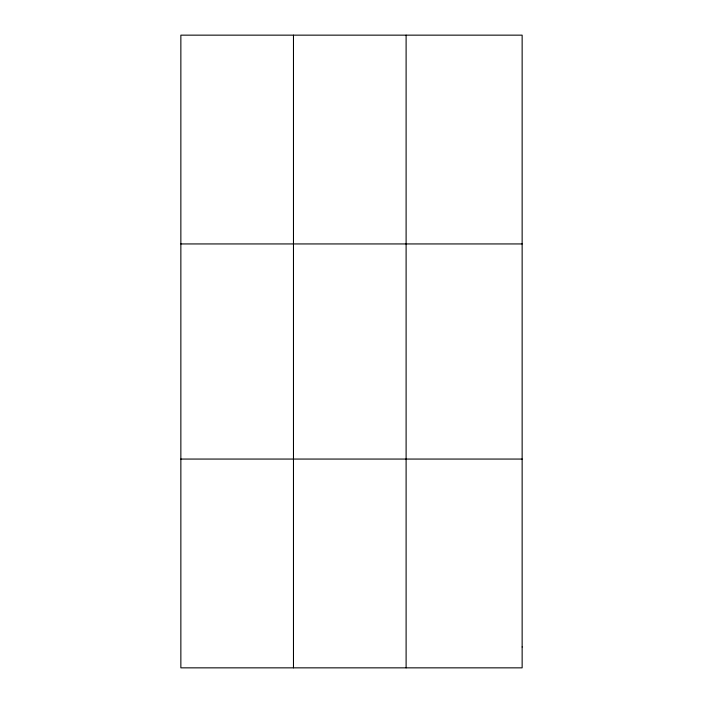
<?xml version="1.0" encoding="UTF-8"?>
<svg xmlns="http://www.w3.org/2000/svg" width="703" height="703" viewBox="0 0 703 703"><rect width="100%" height="100%" fill="white"/><g stroke="black" fill="none" stroke-linecap="round" stroke-linejoin="round"><path stroke-width="1.05" d="M293.476 35.15L293.476 667.85M406.106 35.15L406.106 667.85M180.856 243.941L522.144 243.941M180.856 459.059L522.144 459.059M522.144 646.971L522.144 667.85L180.856 667.85L180.856 35.15L522.144 35.15L522.144 646.971"/></g></svg>
